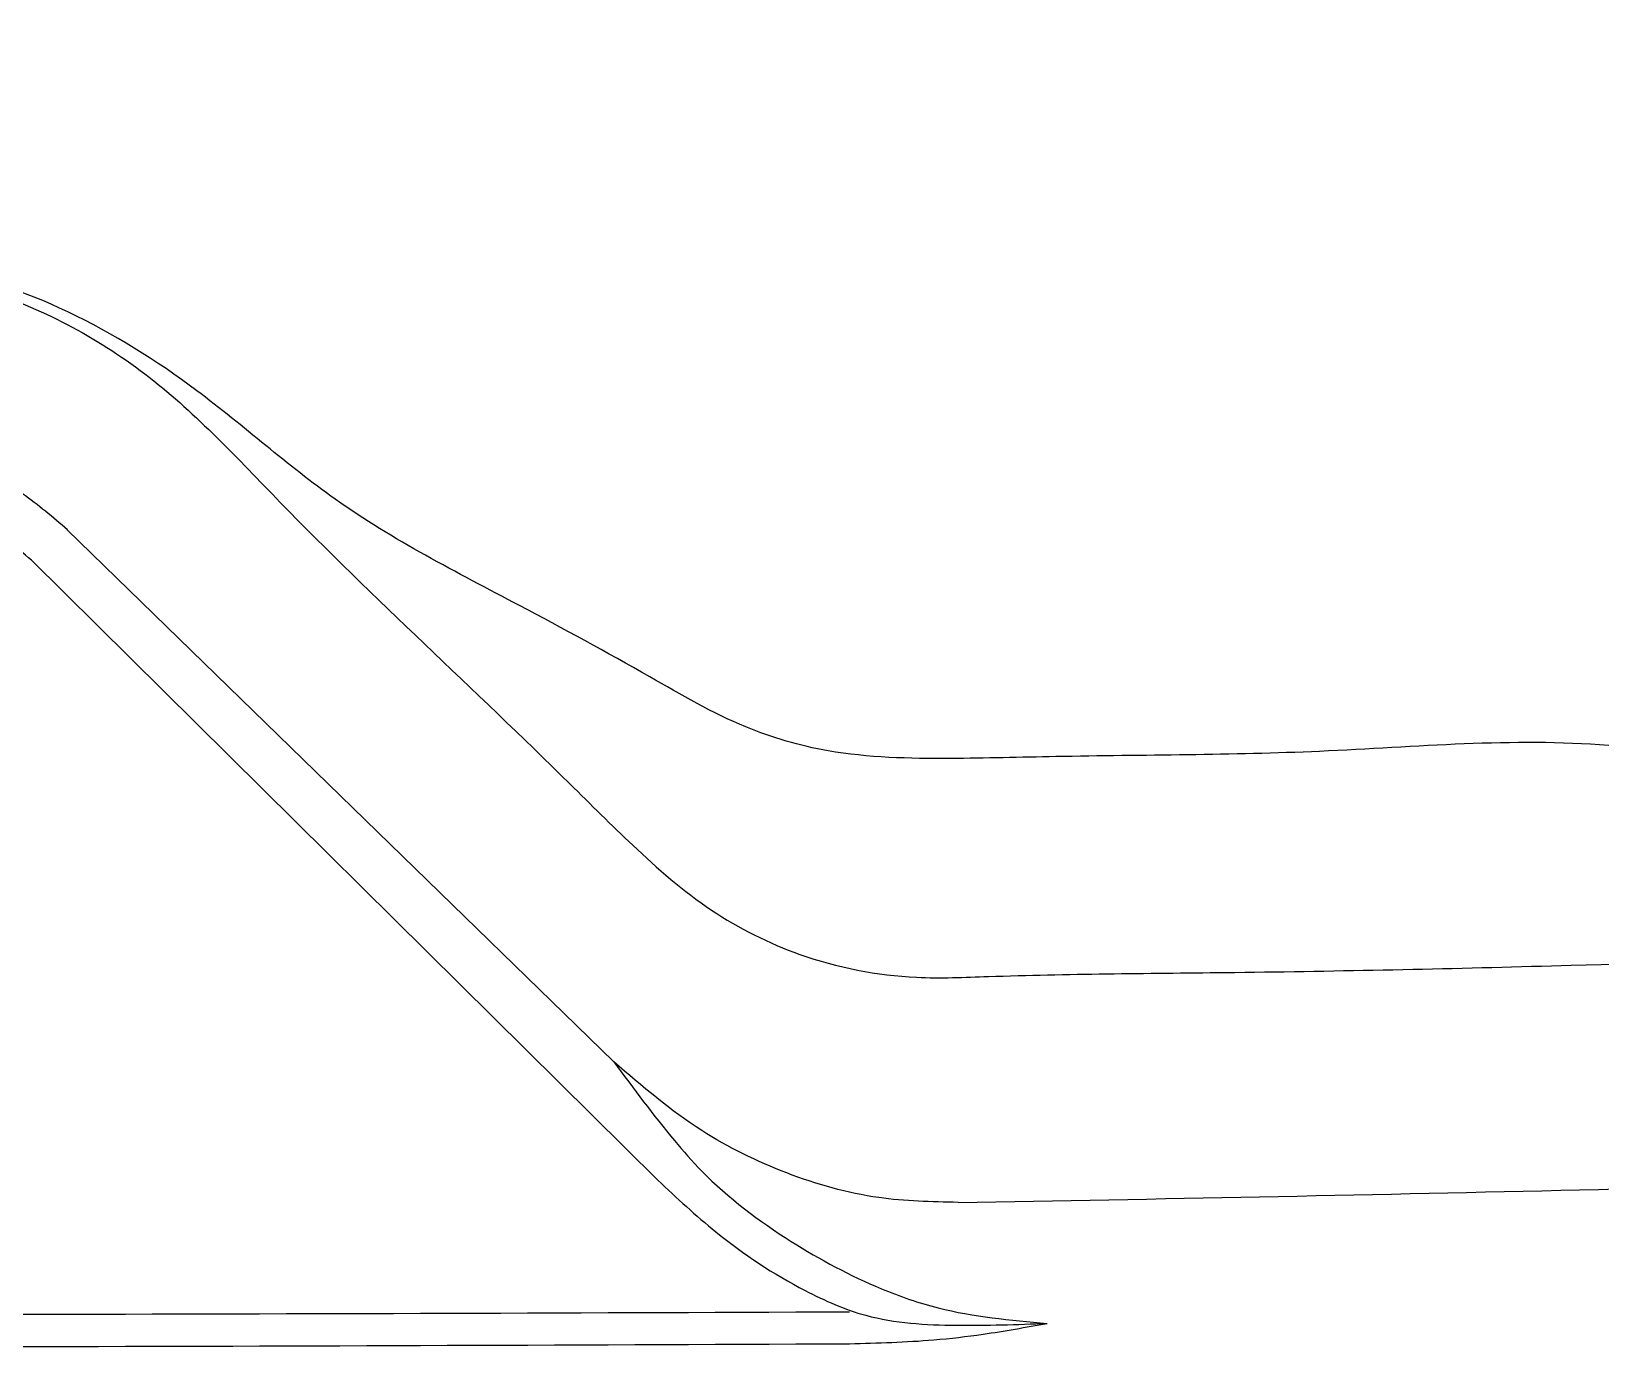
# Model space of a CAD drawing. Extents: x 408 to 498, y 628 to 778.
# Drawn here: x 458.44 to 467.89, y 645.32 to 653.24 of the extents above; entities that cross this region are included whole.
import ezdxf

# ---------------------------------------------------------------- set-up
doc = ezdxf.new("R2010")
doc.units = 0
doc.header["$MEASUREMENT"] = 0
doc.layers.add('1', color=4, linetype='Continuous')

# ---------------------------------------------------------------- blocks, each defined once
blk = doc.blocks.new('2018 PULSE')
at = {"color": 7, "linetype": 'Continuous', "lineweight": 25}
blk.add_open_spline([(34.394, 0.1967), (37.8393, 0.1808), (41.2847, 0.1732), (48.1753, 0.1732), (51.6207, 0.1808), (55.066, 0.1967)], degree=3, knots=[0, 0, 0, 0, 0.5, 0.5, 1, 1, 1, 1], dxfattribs=at)
at = {"layer": '1', "color": 4, "linetype": 'Continuous', "lineweight": 25}
blk.add_line((50.3518, 5.0973), (53.6472, 1.8926), dxfattribs=at)
at = {"layer": '1', "linetype": 'Continuous', "lineweight": 25}
blk.add_line((50.139, 4.9133), (53.9113, 1.1809), dxfattribs=at)
at = {"layer": '1'}
for points in [[(54.4088, 24.4566), (54.6169, 23.1883), (55.4881, 20.4077), (56.6325, 18.0552), (57.6117, 16.5389), (58.1372, 15.8411), (60.0921, 13.1875), (61.1483, 11.6445), (62.2979, 10.4901), (63.4635, 9.1473), (64.6161, 7.6124), (65.5855, 6.6705), (66.7567, 5.6206), (68.0087, 4.6111), (68.5539, 4.177), (69.2641, 3.4438)], [(48.9674, 6.6816), (49.2066, 6.6696), (49.8745, 6.5352), (50.8489, 6.0144), (51.6377, 5.2615), (53.3821, 3.5668), (53.7601, 3.1973), (54.2351, 2.807), (54.7664, 2.5406), (55.4697, 2.4025), (55.9029, 2.4073), (57.3266, 2.4315), (59.2322, 2.4701), (70.7717, 2.8441), (73.4821, 2.9607), (78.0552, 4.8279), (78.8022, 5.5718), (84.3023, 11.0884), (84.7204, 11.5078)], [(61.9555, 8.0184), (61.3652, 7.9526), (61.01, 8.0657), (60.7191, 8.2555), (60.2849, 8.73), (59.8087, 9.4092), (59.346, 10.0423), (59.0006, 10.4446), (58.7713, 10.4959)], [(69.2767, 3.4213), (61.7951, 3.1478), (61.795, 3.1478), (61.4486, 3.1714), (61.0029, 3.3046), (60.5196, 3.5328), (60.2223, 3.6647), (59.817, 3.7784), (59.6377, 3.7983), (57.8968, 3.7627), (56.3081, 3.7308), (55.6726, 3.7198), (54.9367, 3.7662), (54.4411, 3.9095), (53.8628, 4.2118), (53.0787, 4.6403), (51.9691, 5.2804), (51.1348, 5.934), (50.3592, 6.4081), (49.5201, 6.6858), (48.3228, 6.755), (47.1118, 6.7241), (45.4973, 6.7303), (41.3167, 6.7366), (40.4926, 6.7355), (39.861, 6.6733), (39.5556, 6.5871), (38.8387, 6.2728), (38.4067, 5.9875), (37.5971, 5.3537), (36.5999, 4.7534), (35.5843, 4.2287), (35.1523, 3.9654), (34.9487, 3.88), (34.3746, 3.7459), (33.7874, 3.7196), (32.5164, 3.7431), (31.2455, 3.7691), (29.9747, 3.8006), (29.5915, 3.7691), (28.9696, 3.5468), (28.4872, 3.3172), (27.9006, 3.1561), (27.6649, 3.1478), (26.5514, 3.184), (23.472, 3.2925), (21.5348, 3.3652), (20.1831, 3.421)], [(50.3567, 5.0966), (50.0859, 5.3126), (49.6089, 5.5547), (49.2925, 5.629), (48.9714, 5.6578)], [(50.139, 4.9133), (49.8529, 5.14), (49.3789, 5.3416), (48.9714, 5.3934)], [(55.7207, 1.0471), (55.2421, 1.0763), (54.6875, 1.225), (54.1766, 1.4796), (53.6472, 1.8926)], [(53.6472, 1.8926), (54.0117, 1.4197), (54.1766, 1.2359), (54.7155, 0.8124), (55.2587, 0.5274), (55.5991, 0.4124), (56.2561, 0.3193)], [(53.9113, 1.1809), (54.2613, 0.8695), (54.7994, 0.5164), (55.1638, 0.3677), (55.709, 0.3076), (56.2561, 0.3193)], [(55.066, 0.1967), (55.5736, 0.2199), (55.8705, 0.254), (56.2561, 0.3193)]]:
    blk.add_spline(points, degree=3, dxfattribs=at)
at = {"layer": '1', "linetype": 'Continuous', "lineweight": 25}
for points, knots in [([(55.7207, 1.0471), (56.9303, 1.068), (58.14, 1.0924), (60.5589, 1.1481), (61.7683, 1.1795), (65.3958, 1.2844), (67.8136, 1.3685), (72.6479, 1.5657), (75.0644, 1.6787), (79.8962, 1.9338), (82.3115, 2.0759), (84.7262, 2.2324)], [0, 0, 0, 0, 0.125, 0.125, 0.25, 0.25, 0.5, 0.5, 0.75, 0.75, 1, 1, 1, 1]), ([(55.0651, 0.3871), (51.6201, 0.3731), (48.175, 0.3664), (41.2849, 0.3664), (37.8399, 0.3731), (34.3949, 0.3871)], [0, 0, 0, 0, 0.5, 0.5, 1, 1, 1, 1]), ([(34.394, 0.1967), (37.8393, 0.1808), (41.2847, 0.1732), (48.1753, 0.1732), (51.6207, 0.1808), (55.066, 0.1967)], [0, 0, 0, 0, 0.5, 0.5, 1, 1, 1, 1])]:
    blk.add_open_spline(points, degree=3, knots=knots, dxfattribs=at)

msp = doc.modelspace()

# ---------------------------------------------------------------- block references
at = {"layer": '1'}
msp.add_blockref('2018 PULSE', (408.3007, 645.1452), dxfattribs=at)

doc.saveas('drawing.dxf')
